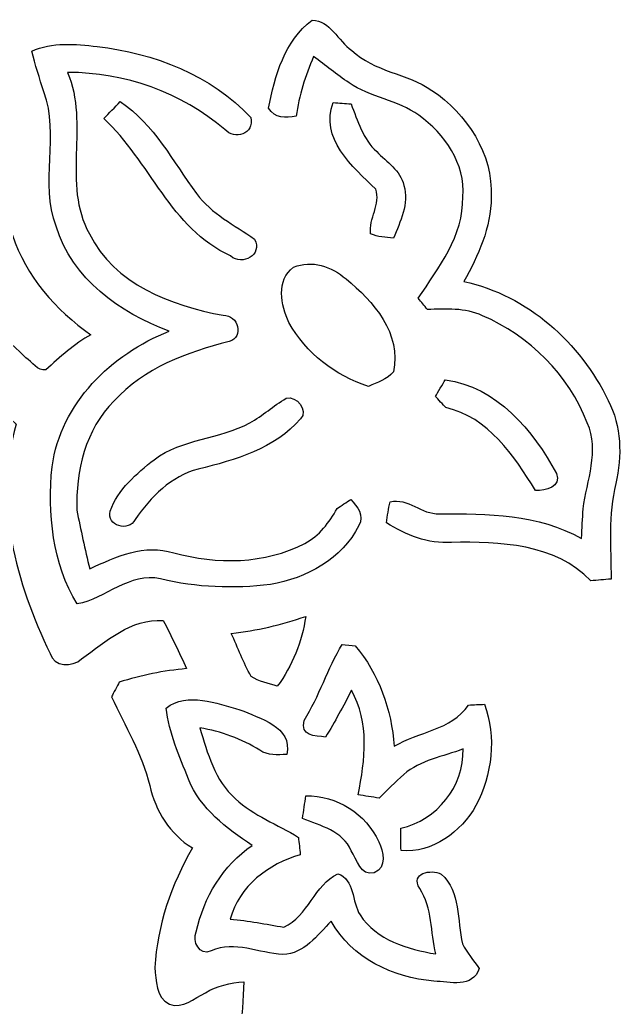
# Model space of a CAD drawing. Header units: centimetres. Extents: x -11.3 to 11.3, y -12.6 to 12.5.
# Drawn here: x 6.36 to 9.89, y 6.05 to 11.83 of the extents above; entities that cross this region are included whole.
import ezdxf

# ---------------------------------------------------------------- set-up
doc = ezdxf.new("R2010")
doc.units = ezdxf.units.CM
doc.header["$MEASUREMENT"] = 0
doc.layers.add('Camada 1', color=7, linetype='Continuous')

msp = doc.modelspace()

# ---------------------------------------------------------------- linework, layer by layer
at = {"layer": 'Camada 1', "color": 156}
for points, knots in [([(7.81719, 11.3164), (7.81719, 11.3164), (7.81719, 11.3164), (7.81719, 11.3164), (7.81719, 11.3164), (7.85318, 11.25502), (7.91739, 11.25995), (7.97877, 11.26877), (7.97877, 11.26877), (7.9957, 11.38977), (8.03063, 11.50725), (8.08107, 11.61837), (8.08107, 11.61837), (8.15057, 11.56828), (8.21655, 11.5122), (8.28852, 11.46492), (8.28852, 11.46492), (8.41375, 11.3792), (8.5732, 11.36297), (8.69772, 11.27512), (8.69772, 11.27512), (8.84836, 11.16471), (8.97254, 10.9915), (8.95456, 10.7957), (8.95456, 10.7957), (8.9609, 10.5671), (8.81238, 10.3826), (8.69421, 10.20162), (8.69421, 10.20162), (8.71185, 10.18011), (8.72949, 10.15823), (8.74747, 10.13636), (8.74747, 10.13636), (8.85542, 10.13918), (8.9683, 10.1473), (9.06955, 10.09967), (9.06955, 10.09967), (9.34578, 9.98325), (9.57545, 9.75147), (9.68445, 9.47137), (9.68445, 9.47137), (9.75783, 9.30768), (9.68128, 9.13376), (9.65975, 8.96761), (9.65975, 8.96761), (9.65622, 8.90975), (9.65341, 8.85189), (9.65059, 8.79439), (9.65059, 8.79439), (9.39729, 8.93515), (9.0992, 8.94044), (8.81732, 8.93867), (8.81732, 8.93867), (8.71326, 8.93303), (8.63353, 9.03393), (8.52874, 9.00888), (8.52874, 9.00888), (8.51958, 8.96796), (8.51393, 8.92668), (8.50759, 8.88541), (8.50759, 8.88541), (8.62153, 8.81415), (8.751, 8.76018), (8.88858, 8.77076), (8.88858, 8.77076), (9.17081, 8.77534), (9.49571, 8.76405), (9.70492, 8.54568), (9.70492, 8.54568), (9.74407, 8.54851), (9.78358, 8.55203), (9.82345, 8.55556), (9.82345, 8.55556), (9.82345, 8.74254), (9.80581, 8.93233), (9.85166, 9.11542), (9.85166, 9.11542), (9.88905, 9.27699), (9.88413, 9.45268), (9.80687, 9.60225), (9.80687, 9.60225), (9.64388, 9.93951), (9.33414, 10.22103), (8.9616, 10.29934), (8.9616, 10.29934), (9.04416, 10.45245), (9.12142, 10.61649), (9.12142, 10.79429), (9.12142, 10.79429), (9.1327, 11.04758), (8.97995, 11.28394), (8.77427, 11.42082), (8.77427, 11.42082), (8.62787, 11.5196), (8.43526, 11.53018), (8.30474, 11.65472), (8.30474, 11.65472), (8.2243, 11.70833), (8.17703, 11.83463), (8.07295, 11.83145), (8.07295, 11.83145), (7.90892, 11.71257), (7.85495, 11.50479), (7.81719, 11.3164)], [0, 0, 0, 0, 0.037037, 0.037037, 0.037037, 0.037037, 0.0740741, 0.0740741, 0.0740741, 0.0740741, 0.1111111, 0.1111111, 0.1111111, 0.1111111, 0.1481481, 0.1481481, 0.1481481, 0.1481481, 0.1851852, 0.1851852, 0.1851852, 0.1851852, 0.2222222, 0.2222222, 0.2222222, 0.2222222, 0.2592593, 0.2592593, 0.2592593, 0.2592593, 0.2962963, 0.2962963, 0.2962963, 0.2962963, 0.3333333, 0.3333333, 0.3333333, 0.3333333, 0.3703704, 0.3703704, 0.3703704, 0.3703704, 0.4074074, 0.4074074, 0.4074074, 0.4074074, 0.4444444, 0.4444444, 0.4444444, 0.4444444, 0.4814815, 0.4814815, 0.4814815, 0.4814815, 0.5185185, 0.5185185, 0.5185185, 0.5185185, 0.5555556, 0.5555556, 0.5555556, 0.5555556, 0.5925926, 0.5925926, 0.5925926, 0.5925926, 0.6296296, 0.6296296, 0.6296296, 0.6296296, 0.6666667, 0.6666667, 0.6666667, 0.6666667, 0.7037037, 0.7037037, 0.7037037, 0.7037037, 0.7407407, 0.7407407, 0.7407407, 0.7407407, 0.7777778, 0.7777778, 0.7777778, 0.7777778, 0.8148148, 0.8148148, 0.8148148, 0.8148148, 0.8518519, 0.8518519, 0.8518519, 0.8518519, 0.8888889, 0.8888889, 0.8888889, 0.8888889, 0.9259259, 0.9259259, 0.9259259, 0.9259259, 1, 1, 1, 1]), ([(6.42937, 11.65083), (6.42937, 11.65083), (6.42937, 11.65083), (6.42937, 11.65083), (6.42937, 11.65083), (6.45018, 11.57075), (6.47488, 11.49138), (6.49993, 11.412), (6.49993, 11.412), (6.59765, 11.158), (6.4724, 10.87861), (6.5726, 10.62355), (6.5726, 10.62355), (6.66467, 10.31557), (6.94655, 10.11731), (7.2344, 10.00865), (7.2344, 10.00865), (6.89573, 9.87565), (6.60011, 9.58673), (6.54861, 9.21455), (6.54861, 9.21455), (6.5211, 8.94291), (6.55072, 8.64446), (6.69642, 8.40951), (6.69642, 8.40951), (6.86293, 8.44091), (7.00122, 8.59754), (7.18467, 8.55698), (7.18467, 8.55698), (7.39493, 8.50547), (7.614, 8.49736), (7.82849, 8.52416), (7.82849, 8.52416), (8.03804, 8.55909), (8.24934, 8.67375), (8.34565, 8.86988), (8.34565, 8.86988), (8.37917, 8.9281), (8.3379, 8.98243), (8.29802, 9.02229), (8.29802, 9.02229), (8.27829, 9.00923), (8.23877, 8.98243), (8.21901, 8.96902), (8.21901, 8.96902), (8.17209, 8.88823), (8.11494, 8.80886), (8.02993, 8.76511), (8.02993, 8.76511), (7.79497, 8.64199), (7.51309, 8.64093), (7.26157, 8.70937), (7.26157, 8.70937), (7.09188, 8.7644), (6.9215, 8.68609), (6.76945, 8.61659), (6.76945, 8.61659), (6.74088, 8.73019), (6.71724, 8.84449), (6.69361, 8.95914), (6.69361, 8.95914), (6.6876, 9.18809), (6.7437, 9.43292), (6.91091, 9.59908), (6.91091, 9.59908), (7.08659, 9.7917), (7.33848, 9.88624), (7.58542, 9.94798), (7.58542, 9.94798), (7.67679, 9.97338), (7.63905, 10.10496), (7.5512, 10.10179), (7.5512, 10.10179), (7.24712, 10.15929), (6.91161, 10.28382), (6.76697, 10.5798), (6.76697, 10.5798), (6.60469, 10.87402), (6.76768, 11.22115), (6.63997, 11.5256), (6.63997, 11.5256), (6.97442, 11.52666), (7.30566, 11.40882), (7.56038, 11.19152), (7.56038, 11.19152), (7.61683, 11.12731), (7.73606, 11.16576), (7.71243, 11.26066), (7.71243, 11.26066), (7.48276, 11.51008), (7.14445, 11.6399), (6.81248, 11.67765), (6.81248, 11.67765), (6.68513, 11.69246), (6.55002, 11.70516), (6.42937, 11.65083)], [0, 0, 0, 0, 0.04, 0.04, 0.04, 0.04, 0.08, 0.08, 0.08, 0.08, 0.12, 0.12, 0.12, 0.12, 0.16, 0.16, 0.16, 0.16, 0.2, 0.2, 0.2, 0.2, 0.24, 0.24, 0.24, 0.24, 0.28, 0.28, 0.28, 0.28, 0.32, 0.32, 0.32, 0.32, 0.36, 0.36, 0.36, 0.36, 0.4, 0.4, 0.4, 0.4, 0.44, 0.44, 0.44, 0.44, 0.48, 0.48, 0.48, 0.48, 0.52, 0.52, 0.52, 0.52, 0.56, 0.56, 0.56, 0.56, 0.6, 0.6, 0.6, 0.6, 0.64, 0.64, 0.64, 0.64, 0.68, 0.68, 0.68, 0.68, 0.72, 0.72, 0.72, 0.72, 0.76, 0.76, 0.76, 0.76, 0.8, 0.8, 0.8, 0.8, 0.84, 0.84, 0.84, 0.84, 0.88, 0.88, 0.88, 0.88, 0.92, 0.92, 0.92, 0.92, 1, 1, 1, 1]), ([(6.85095, 11.25502), (6.85095, 11.25502), (6.85095, 11.25502), (6.85095, 11.25502), (6.85095, 11.25502), (7.12328, 11.00666), (7.24217, 10.60979), (7.59495, 10.44963), (7.59495, 10.44963), (7.66375, 10.38859), (7.78298, 10.45774), (7.73499, 10.5484), (7.73499, 10.5484), (7.61753, 10.63166), (7.48205, 10.69622), (7.39493, 10.81511), (7.39493, 10.81511), (7.25628, 11.00242), (7.14798, 11.22221), (6.94831, 11.3545), (6.94831, 11.3545), (6.91549, 11.32134), (6.88304, 11.28818), (6.85095, 11.25502)], [0, 0, 0, 0, 0.1428571, 0.1428571, 0.1428571, 0.1428571, 0.2857143, 0.2857143, 0.2857143, 0.2857143, 0.4285714, 0.4285714, 0.4285714, 0.4285714, 0.5714286, 0.5714286, 0.5714286, 0.5714286, 0.7142857, 0.7142857, 0.7142857, 0.7142857, 1, 1, 1, 1]), ([(8.19643, 11.34886), (8.19643, 11.34886), (8.19643, 11.34886), (8.19643, 11.34886), (8.19643, 11.34886), (8.11459, 11.14424), (8.30967, 10.96926), (8.44479, 10.84192), (8.44479, 10.84192), (8.47619, 10.75443), (8.40281, 10.6687), (8.41516, 10.57909), (8.41516, 10.57909), (8.45677, 10.56111), (8.50299, 10.55863), (8.54816, 10.55404), (8.54816, 10.55404), (8.58906, 10.65071), (8.64164, 10.75654), (8.60989, 10.86379), (8.60989, 10.86379), (8.58979, 10.95162), (8.509, 11.00067), (8.45043, 11.06134), (8.45043, 11.06134), (8.36965, 11.13437), (8.34036, 11.24338), (8.30014, 11.34074), (8.30014, 11.34074), (8.26523, 11.34356), (8.23066, 11.34638), (8.19643, 11.34886)], [0, 0, 0, 0, 0.1111111, 0.1111111, 0.1111111, 0.1111111, 0.2222222, 0.2222222, 0.2222222, 0.2222222, 0.3333333, 0.3333333, 0.3333333, 0.3333333, 0.4444444, 0.4444444, 0.4444444, 0.4444444, 0.5555556, 0.5555556, 0.5555556, 0.5555556, 0.6666667, 0.6666667, 0.6666667, 0.6666667, 0.7777778, 0.7777778, 0.7777778, 0.7777778, 1, 1, 1, 1]), ([(5.84059, 10.30393), (5.84059, 10.30393), (5.84059, 10.30393), (5.84059, 10.30393), (5.84059, 10.30393), (6.03391, 10.16387), (6.22511, 10.0203), (6.39585, 9.85273), (6.39585, 9.85273), (6.4322, 9.82909), (6.46324, 9.77265), (6.51262, 9.78252), (6.51262, 9.78252), (6.59587, 9.8566), (6.67737, 9.93457), (6.77615, 9.98819), (6.77615, 9.98819), (6.56907, 10.13177), (6.39655, 10.33039), (6.31613, 10.57168), (6.31613, 10.57168), (6.15597, 10.48455), (6.0092, 10.37624), (5.84059, 10.30393)], [0, 0, 0, 0, 0.1428571, 0.1428571, 0.1428571, 0.1428571, 0.2857143, 0.2857143, 0.2857143, 0.2857143, 0.4285714, 0.4285714, 0.4285714, 0.4285714, 0.5714286, 0.5714286, 0.5714286, 0.5714286, 0.7142857, 0.7142857, 0.7142857, 0.7142857, 1, 1, 1, 1]), ([(7.96361, 10.38401), (7.96361, 10.38401), (7.96361, 10.38401), (7.96361, 10.38401), (7.96361, 10.38401), (7.86058, 10.30887), (7.88811, 10.15964), (7.93608, 10.05945), (7.93608, 10.05945), (8.03556, 9.88094), (8.20807, 9.74725), (8.4021, 9.68551), (8.4021, 9.68551), (8.45361, 9.70844), (8.51005, 9.72608), (8.54886, 9.76982), (8.54886, 9.76982), (8.59683, 9.99243), (8.43244, 10.1861), (8.27088, 10.31521), (8.27088, 10.31521), (8.18797, 10.38789), (8.06944, 10.42846), (7.96361, 10.38401)], [0, 0, 0, 0, 0.1428571, 0.1428571, 0.1428571, 0.1428571, 0.2857143, 0.2857143, 0.2857143, 0.2857143, 0.4285714, 0.4285714, 0.4285714, 0.4285714, 0.5714286, 0.5714286, 0.5714286, 0.5714286, 0.7142857, 0.7142857, 0.7142857, 0.7142857, 1, 1, 1, 1]), ([(5.86105, 9.89153), (5.86105, 9.89153), (5.86105, 9.89153), (5.86105, 9.89153), (5.86105, 9.89153), (5.91467, 9.68869), (5.98028, 9.48831), (6.01203, 9.28017), (6.01203, 9.28017), (6.04131, 9.08685), (6.08507, 8.87976), (6.00533, 8.69279), (6.00533, 8.69279), (5.94959, 8.70055), (5.88892, 8.69703), (5.84694, 8.74006), (5.84694, 8.74006), (5.67937, 8.87236), (5.47687, 8.98031), (5.25814, 8.97572), (5.25814, 8.97572), (5.09905, 8.98383), (4.95828, 8.89035), (4.80201, 8.88153), (4.80201, 8.88153), (4.65101, 8.87341), (4.50639, 8.92739), (4.3702, 8.98525), (4.3702, 8.98525), (4.22027, 8.75488), (4.00685, 8.56085), (3.75002, 8.45749), (3.75002, 8.45749), (3.57964, 8.38905), (3.3909, 8.39787), (3.21344, 8.42821), (3.21344, 8.42821), (3.05011, 8.45961), (2.88254, 8.4088), (2.73719, 8.33613), (2.73719, 8.33613), (2.67334, 8.30756), (2.61126, 8.25853), (2.53683, 8.2758), (2.53683, 8.2758), (2.44897, 8.36224), (2.43521, 8.49241), (2.40064, 8.60424), (2.40064, 8.60424), (2.31034, 8.92844), (2.2874, 9.30168), (2.47721, 9.5959), (2.47721, 9.5959), (2.40875, 9.60366), (2.32516, 9.65059), (2.26764, 9.5899), (2.26764, 9.5899), (1.40124, 8.9161), (0.80856, 7.95549), (0.39017, 6.95395), (0.39017, 6.95395), (0.46884, 6.985), (0.54963, 7.01286), (0.6357, 7.00263), (0.6357, 7.00263), (0.64735, 6.98041), (0.66993, 6.93666), (0.68155, 6.91479), (0.68155, 6.91479), (0.67203, 6.86611), (0.6625, 6.81743), (0.65369, 6.76875), (0.65369, 6.76875), (1.0107, 7.10952), (1.40334, 7.41644), (1.83832, 7.6514), (1.83832, 7.6514), (2.32339, 7.91068), (2.86807, 8.08389), (3.42229, 8.07191), (3.42229, 8.07191), (3.98709, 8.07755), (4.55153, 7.90363), (5.02072, 7.59037), (5.02072, 7.59037), (4.99955, 7.91104), (5.21757, 8.21724), (5.52131, 8.31355), (5.52131, 8.31355), (5.76862, 8.40528), (6.09423, 8.33754), (6.23252, 8.09801), (6.23252, 8.09801), (6.31577, 7.96819), (6.32001, 7.80591), (6.30025, 7.65774), (6.30025, 7.65774), (6.26779, 7.46972), (6.0706, 7.35329), (5.89031, 7.35824), (5.89031, 7.35824), (5.7397, 7.37941), (5.71324, 7.58718), (5.83177, 7.66655), (5.83177, 7.66655), (5.88398, 7.67961), (5.93583, 7.69479), (5.98769, 7.71031), (5.98769, 7.71031), (5.98594, 7.80555), (5.99475, 7.9188), (5.90656, 7.98124), (5.90656, 7.98124), (5.67937, 8.12165), (5.34811, 7.91316), (5.34811, 7.65315), (5.34811, 7.65315), (5.34246, 7.46407), (5.4183, 7.27321), (5.54813, 7.13598), (5.54813, 7.13598), (5.82858, 6.83823), (6.04307, 6.48334), (6.20535, 6.10941), (6.20535, 6.10941), (6.45195, 5.5245), (6.58988, 4.89408), (6.62763, 4.2612), (6.62763, 4.2612), (6.76416, 4.13948), (6.86788, 3.98322), (6.91303, 3.80471), (6.91303, 3.80471), (6.93384, 3.81034), (6.97547, 3.82128), (6.99664, 3.82693), (6.99664, 3.82693), (7.3981, 4.55117), (7.63622, 5.36716), (7.67257, 6.19512), (7.67257, 6.19512), (7.59388, 6.18701), (7.51416, 6.17361), (7.44677, 6.13021), (7.44677, 6.13021), (7.38011, 6.09847), (7.31485, 6.03496), (7.23582, 6.06319), (7.23582, 6.06319), (7.15751, 6.10198), (7.1568, 6.2036), (7.1515, 6.27873), (7.1515, 6.27873), (7.1635, 6.52604), (7.24851, 6.76556), (7.37059, 6.97934), (7.37059, 6.97934), (7.239, 7.06013), (7.15468, 7.19632), (7.12082, 7.34484), (7.12082, 7.34484), (7.07636, 7.53039), (6.97723, 7.69443), (6.89715, 7.86553), (6.89715, 7.86553), (6.90845, 7.88704), (6.93067, 7.92973), (6.94195, 7.9509), (6.94195, 7.9509), (7.07002, 7.99218), (7.20231, 8.01899), (7.3367, 8.03063), (7.3367, 8.03063), (7.29368, 8.12587), (7.24817, 8.22007), (7.20019, 8.3132), (7.20019, 8.3132), (7.0097, 8.32449), (6.86505, 8.19043), (6.72112, 8.08778), (6.72112, 8.08778), (6.6675, 8.03733), (6.55884, 8.04015), (6.53696, 8.12023), (6.53696, 8.12023), (6.33764, 8.53122), (6.20676, 9.01135), (6.3373, 9.46291), (6.3373, 9.46291), (6.18737, 9.61531), (6.02368, 9.75324), (5.86105, 9.89153)], [0, 0, 0, 0, 0.0204082, 0.0204082, 0.0204082, 0.0204082, 0.0408163, 0.0408163, 0.0408163, 0.0408163, 0.0612245, 0.0612245, 0.0612245, 0.0612245, 0.0816327, 0.0816327, 0.0816327, 0.0816327, 0.1020408, 0.1020408, 0.1020408, 0.1020408, 0.122449, 0.122449, 0.122449, 0.122449, 0.1428571, 0.1428571, 0.1428571, 0.1428571, 0.1632653, 0.1632653, 0.1632653, 0.1632653, 0.1836735, 0.1836735, 0.1836735, 0.1836735, 0.2040816, 0.2040816, 0.2040816, 0.2040816, 0.2244898, 0.2244898, 0.2244898, 0.2244898, 0.244898, 0.244898, 0.244898, 0.244898, 0.2653061, 0.2653061, 0.2653061, 0.2653061, 0.2857143, 0.2857143, 0.2857143, 0.2857143, 0.3061224, 0.3061224, 0.3061224, 0.3061224, 0.3265306, 0.3265306, 0.3265306, 0.3265306, 0.3469388, 0.3469388, 0.3469388, 0.3469388, 0.3673469, 0.3673469, 0.3673469, 0.3673469, 0.3877551, 0.3877551, 0.3877551, 0.3877551, 0.4081633, 0.4081633, 0.4081633, 0.4081633, 0.4285714, 0.4285714, 0.4285714, 0.4285714, 0.4489796, 0.4489796, 0.4489796, 0.4489796, 0.4693878, 0.4693878, 0.4693878, 0.4693878, 0.4897959, 0.4897959, 0.4897959, 0.4897959, 0.5102041, 0.5102041, 0.5102041, 0.5102041, 0.5306122, 0.5306122, 0.5306122, 0.5306122, 0.5510204, 0.5510204, 0.5510204, 0.5510204, 0.5714286, 0.5714286, 0.5714286, 0.5714286, 0.5918367, 0.5918367, 0.5918367, 0.5918367, 0.6122449, 0.6122449, 0.6122449, 0.6122449, 0.6326531, 0.6326531, 0.6326531, 0.6326531, 0.6530612, 0.6530612, 0.6530612, 0.6530612, 0.6734694, 0.6734694, 0.6734694, 0.6734694, 0.6938776, 0.6938776, 0.6938776, 0.6938776, 0.7142857, 0.7142857, 0.7142857, 0.7142857, 0.7346939, 0.7346939, 0.7346939, 0.7346939, 0.755102, 0.755102, 0.755102, 0.755102, 0.7755102, 0.7755102, 0.7755102, 0.7755102, 0.7959184, 0.7959184, 0.7959184, 0.7959184, 0.8163265, 0.8163265, 0.8163265, 0.8163265, 0.8367347, 0.8367347, 0.8367347, 0.8367347, 0.8571429, 0.8571429, 0.8571429, 0.8571429, 0.877551, 0.877551, 0.877551, 0.877551, 0.8979592, 0.8979592, 0.8979592, 0.8979592, 0.9183673, 0.9183673, 0.9183673, 0.9183673, 0.9387755, 0.9387755, 0.9387755, 0.9387755, 0.9591837, 0.9591837, 0.9591837, 0.9591837, 1, 1, 1, 1]), ([(8.79474, 9.62659), (8.79474, 9.62659), (8.79474, 9.62659), (8.79474, 9.62659), (8.79474, 9.62659), (8.80955, 9.61001), (8.8399, 9.57721), (8.85506, 9.56063), (8.85506, 9.56063), (9.10449, 9.5063), (9.25476, 9.27699), (9.38142, 9.07485), (9.38142, 9.07485), (9.43751, 9.07308), (9.53664, 9.09496), (9.50382, 9.17434), (9.50382, 9.17434), (9.368, 9.42657), (9.15387, 9.68445), (8.85189, 9.72326), (8.85189, 9.72326), (8.83778, 9.69891), (8.80886, 9.65059), (8.79474, 9.62659)], [0, 0, 0, 0, 0.1428571, 0.1428571, 0.1428571, 0.1428571, 0.2857143, 0.2857143, 0.2857143, 0.2857143, 0.4285714, 0.4285714, 0.4285714, 0.4285714, 0.5714286, 0.5714286, 0.5714286, 0.5714286, 0.7142857, 0.7142857, 0.7142857, 0.7142857, 1, 1, 1, 1]), ([(7.91951, 9.61566), (7.91951, 9.61566), (7.91951, 9.61566), (7.91951, 9.61566), (7.91951, 9.61566), (7.84542, 9.57226), (7.78298, 9.5123), (7.70748, 9.47208), (7.70748, 9.47208), (7.53039, 9.3733), (7.31097, 9.38106), (7.14657, 9.25547), (7.14657, 9.25547), (7.04391, 9.17434), (6.9342, 9.0812), (6.88974, 8.95456), (6.88974, 8.95456), (6.86328, 8.86636), (6.99947, 8.83038), (7.03579, 8.90516), (7.03579, 8.90516), (7.12645, 9.03639), (7.2457, 9.15882), (7.4048, 9.2008), (7.4048, 9.2008), (7.62175, 9.2523), (7.85283, 9.32109), (8.00488, 9.4943), (8.00488, 9.4943), (8.05074, 9.54687), (7.98264, 9.63189), (7.91951, 9.61566)], [0, 0, 0, 0, 0.1111111, 0.1111111, 0.1111111, 0.1111111, 0.2222222, 0.2222222, 0.2222222, 0.2222222, 0.3333333, 0.3333333, 0.3333333, 0.3333333, 0.4444444, 0.4444444, 0.4444444, 0.4444444, 0.5555556, 0.5555556, 0.5555556, 0.5555556, 0.6666667, 0.6666667, 0.6666667, 0.6666667, 0.7777778, 0.7777778, 0.7777778, 0.7777778, 1, 1, 1, 1]), ([(7.59848, 8.23665), (7.59848, 8.23665), (7.59848, 8.23665), (7.59848, 8.23665), (7.59848, 8.23665), (7.63729, 8.15269), (7.66903, 8.0652), (7.71489, 7.98476), (7.71489, 7.98476), (7.7604, 7.95408), (7.81719, 7.94631), (7.86835, 7.92691), (7.86835, 7.92691), (7.95655, 8.04827), (8.0137, 8.18797), (8.03451, 8.33684), (8.03451, 8.33684), (7.89374, 8.2864), (7.747, 8.25429), (7.59848, 8.23665)], [0, 0, 0, 0, 0.1666667, 0.1666667, 0.1666667, 0.1666667, 0.3333333, 0.3333333, 0.3333333, 0.3333333, 0.5, 0.5, 0.5, 0.5, 0.6666667, 0.6666667, 0.6666667, 0.6666667, 1, 1, 1, 1]), ([(8.02498, 7.72617), (8.02498, 7.72617), (8.02498, 7.72617), (8.02498, 7.72617), (8.02498, 7.72617), (8.00206, 7.63551), (8.08743, 7.63588), (8.15128, 7.62952), (8.15128, 7.62952), (8.2042, 7.71947), (8.25641, 7.81015), (8.30262, 7.90398), (8.30262, 7.90398), (8.40916, 7.71418), (8.38376, 7.49477), (8.34107, 7.29121), (8.34107, 7.29121), (8.38234, 7.28415), (8.42362, 7.27779), (8.46559, 7.2718), (8.46559, 7.2718), (8.51217, 7.31872), (8.55873, 7.36635), (8.60918, 7.40938), (8.60918, 7.40938), (8.7062, 7.49582), (8.83954, 7.51346), (8.95667, 7.56002), (8.95667, 7.56002), (8.96231, 7.33848), (8.80533, 7.14516), (8.59189, 7.09436), (8.59189, 7.09436), (8.59119, 7.05097), (8.59155, 7.00758), (8.5933, 6.96419), (8.5933, 6.96419), (8.77675, 6.94689), (8.94503, 7.07424), (9.03216, 7.22806), (9.03216, 7.22806), (9.12566, 7.40762), (9.15387, 7.62987), (9.08227, 7.82177), (9.08227, 7.82177), (9.05087, 7.82038), (9.01982, 7.81861), (8.98877, 7.81685), (8.98877, 7.81685), (8.88505, 7.66762), (8.69667, 7.66268), (8.55274, 7.57519), (8.55274, 7.57519), (8.53792, 7.78932), (8.46384, 7.99994), (8.32448, 8.16504), (8.32448, 8.16504), (8.30545, 8.1668), (8.26735, 8.17104), (8.24864, 8.17279), (8.24864, 8.17279), (8.16292, 8.03204), (8.11423, 7.86799), (8.02498, 7.72617)], [0, 0, 0, 0, 0.0588235, 0.0588235, 0.0588235, 0.0588235, 0.1176471, 0.1176471, 0.1176471, 0.1176471, 0.1764706, 0.1764706, 0.1764706, 0.1764706, 0.2352941, 0.2352941, 0.2352941, 0.2352941, 0.2941176, 0.2941176, 0.2941176, 0.2941176, 0.3529412, 0.3529412, 0.3529412, 0.3529412, 0.4117647, 0.4117647, 0.4117647, 0.4117647, 0.4705882, 0.4705882, 0.4705882, 0.4705882, 0.5294118, 0.5294118, 0.5294118, 0.5294118, 0.5882353, 0.5882353, 0.5882353, 0.5882353, 0.6470588, 0.6470588, 0.6470588, 0.6470588, 0.7058824, 0.7058824, 0.7058824, 0.7058824, 0.7647059, 0.7647059, 0.7647059, 0.7647059, 0.8235294, 0.8235294, 0.8235294, 0.8235294, 0.8823529, 0.8823529, 0.8823529, 0.8823529, 1, 1, 1, 1]), ([(7.21642, 7.79955), (7.21642, 7.79955), (7.21642, 7.79955), (7.21642, 7.79955), (7.21642, 7.79955), (7.23299, 7.65457), (7.29473, 7.51733), (7.348, 7.38187), (7.348, 7.38187), (7.4168, 7.20865), (7.57202, 7.09471), (7.72125, 6.99381), (7.72125, 6.99381), (7.54873, 6.87846), (7.43761, 6.6883), (7.39315, 6.48828), (7.39315, 6.48828), (7.3674, 6.43395), (7.41291, 6.34188), (7.4803, 6.37611), (7.4803, 6.37611), (7.62034, 6.43819), (7.75935, 6.36023), (7.90115, 6.35565), (7.90115, 6.35565), (8.02604, 6.3574), (8.10436, 6.46888), (8.18337, 6.55002), (8.18337, 6.55002), (8.30403, 6.3327), (8.54569, 6.21911), (8.78592, 6.19865), (8.78592, 6.19865), (8.88047, 6.19337), (9.01206, 6.15631), (9.05157, 6.27308), (9.05157, 6.27308), (9.01734, 6.32071), (8.98031, 6.36622), (8.95244, 6.41738), (8.95244, 6.41738), (8.92069, 6.5546), (8.94362, 6.72146), (8.82896, 6.8259), (8.82896, 6.8259), (8.76652, 6.85623), (8.64729, 6.83294), (8.70267, 6.74158), (8.70267, 6.74158), (8.7778, 6.62622), (8.76511, 6.48616), (8.79722, 6.35775), (8.79722, 6.35775), (8.63282, 6.38668), (8.44868, 6.43854), (8.35271, 6.58671), (8.35271, 6.58671), (8.30438, 6.66433), (8.32343, 6.79414), (8.22184, 6.82837), (8.22184, 6.82837), (8.08813, 6.76239), (8.04757, 6.58035), (7.90575, 6.51474), (7.90575, 6.51474), (7.80133, 6.53167), (7.69796, 6.55425), (7.59283, 6.56201), (7.59283, 6.56201), (7.64363, 6.7564), (7.81685, 6.88586), (8.00276, 6.93983), (8.00276, 6.93983), (7.99994, 6.97406), (7.99606, 7.00792), (7.99146, 7.04144), (7.99146, 7.04144), (7.8694, 7.11834), (7.72936, 7.16774), (7.62316, 7.26792), (7.62316, 7.26792), (7.50217, 7.37376), (7.45878, 7.53568), (7.41432, 7.68349), (7.41432, 7.68349), (7.53921, 7.66302), (7.65844, 7.61893), (7.76639, 7.55227), (7.76639, 7.55227), (7.81261, 7.51874), (7.86906, 7.52615), (7.92339, 7.52756), (7.92339, 7.52756), (7.95972, 7.69267), (7.76357, 7.73852), (7.64892, 7.79003), (7.64892, 7.79003), (7.51346, 7.82742), (7.34236, 7.89481), (7.21642, 7.79955)], [0, 0, 0, 0, 0.0384615, 0.0384615, 0.0384615, 0.0384615, 0.0769231, 0.0769231, 0.0769231, 0.0769231, 0.1153846, 0.1153846, 0.1153846, 0.1153846, 0.1538462, 0.1538462, 0.1538462, 0.1538462, 0.1923077, 0.1923077, 0.1923077, 0.1923077, 0.2307692, 0.2307692, 0.2307692, 0.2307692, 0.2692308, 0.2692308, 0.2692308, 0.2692308, 0.3076923, 0.3076923, 0.3076923, 0.3076923, 0.3461538, 0.3461538, 0.3461538, 0.3461538, 0.3846154, 0.3846154, 0.3846154, 0.3846154, 0.4230769, 0.4230769, 0.4230769, 0.4230769, 0.4615385, 0.4615385, 0.4615385, 0.4615385, 0.5, 0.5, 0.5, 0.5, 0.5384615, 0.5384615, 0.5384615, 0.5384615, 0.5769231, 0.5769231, 0.5769231, 0.5769231, 0.6153846, 0.6153846, 0.6153846, 0.6153846, 0.6538462, 0.6538462, 0.6538462, 0.6538462, 0.6923077, 0.6923077, 0.6923077, 0.6923077, 0.7307692, 0.7307692, 0.7307692, 0.7307692, 0.7692308, 0.7692308, 0.7692308, 0.7692308, 0.8076923, 0.8076923, 0.8076923, 0.8076923, 0.8461538, 0.8461538, 0.8461538, 0.8461538, 0.8846154, 0.8846154, 0.8846154, 0.8846154, 0.9230769, 0.9230769, 0.9230769, 0.9230769, 1, 1, 1, 1]), ([(8.01616, 7.15222), (8.01616, 7.15222), (8.01616, 7.15222), (8.01616, 7.15222), (8.01616, 7.15222), (8.12058, 7.10881), (8.25217, 7.07884), (8.30085, 6.96312), (8.30085, 6.96312), (8.33437, 6.91409), (8.35554, 6.80895), (8.43597, 6.83436), (8.43597, 6.83436), (8.51217, 6.86505), (8.49029, 6.95819), (8.46242, 7.01569), (8.46242, 7.01569), (8.38941, 7.18043), (8.21443, 7.28698), (8.03556, 7.28486), (8.03556, 7.28486), (8.02886, 7.24076), (8.02286, 7.19666), (8.01616, 7.15222)], [0, 0, 0, 0, 0.1428571, 0.1428571, 0.1428571, 0.1428571, 0.2857143, 0.2857143, 0.2857143, 0.2857143, 0.4285714, 0.4285714, 0.4285714, 0.4285714, 0.5714286, 0.5714286, 0.5714286, 0.5714286, 0.7142857, 0.7142857, 0.7142857, 0.7142857, 1, 1, 1, 1])]:
    msp.add_open_spline(points, degree=3, knots=knots, dxfattribs=at)

doc.saveas('drawing.dxf')
